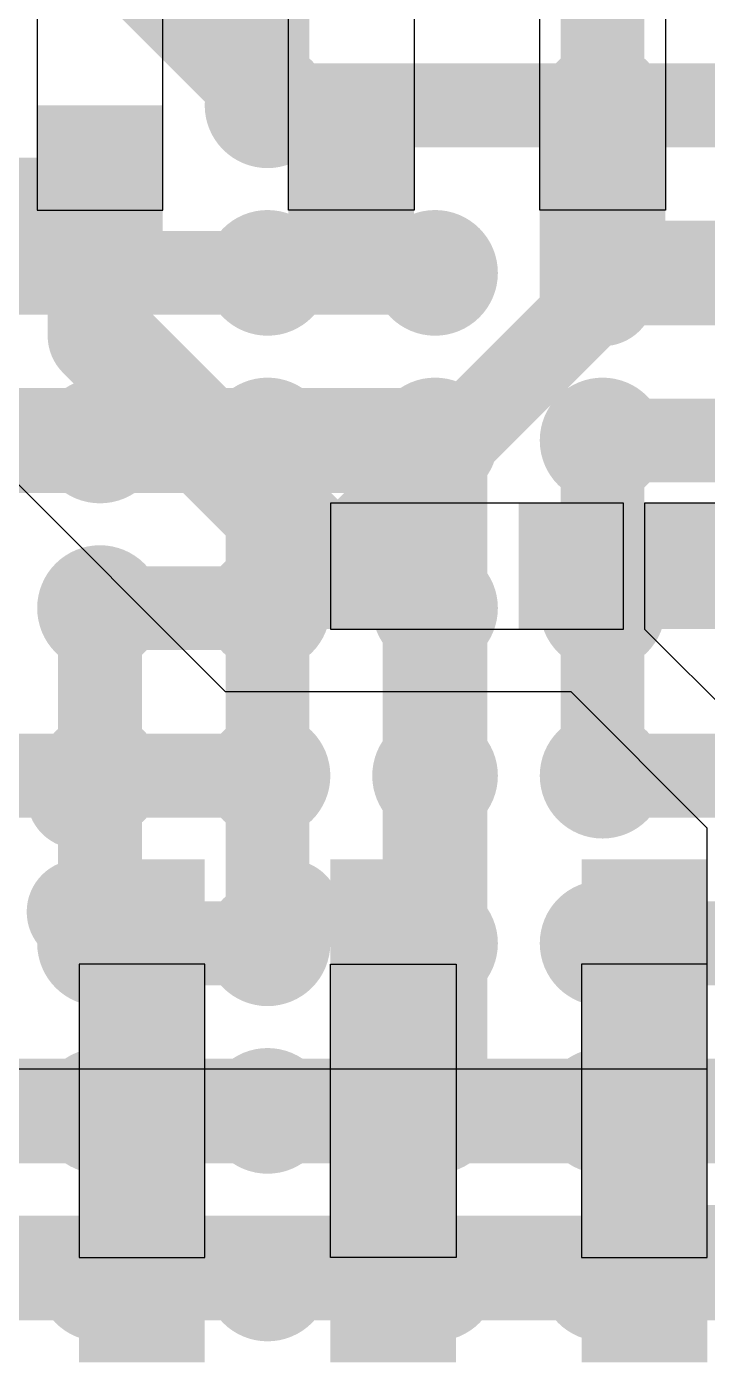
# Model space of a CAD drawing. Header units: millimetres. Extents: x 15 to 122, y 23 to 96.
# Drawn here: x 58.825 to 60.45, y 55.2 to 58.388 of the extents above; entities that cross this region are included whole.
import ezdxf

# ---------------------------------------------------------------- set-up
doc = ezdxf.new("R2010")
doc.units = ezdxf.units.MM
for name, color, linetype in [('Bottom Modules', 3, 'Continuous'), ('BottomLayer', 5, 'Continuous'), ('BottomPaste', 16, 'Continuous'), ('TopLayer', 1, 'Continuous'), ('TopPaste', 8, 'Continuous'), ('TopSolder', 216, 'Continuous')]:
    doc.layers.add(name, color=color, linetype=linetype)

msp = doc.modelspace()

# ---------------------------------------------------------------- linework, layer by layer
at = {"layer": 'Bottom Modules'}
for points in [[(59.14999854, 57.95000094), (59.14999854, 58.65000207999999), (58.84999913999999, 58.65000207999999), (58.84999913999999, 57.95000094)], [(59.75000241999999, 58.65000462), (59.75000241999999, 57.95000347999999), (59.45000302, 57.95000347999999), (59.45000302, 58.65000462)], [(60.04999927999999, 57.95000094), (60.04999927999999, 58.65000207999999), (60.34999868, 58.65000207999999), (60.34999868, 57.95000094)], [(59.54999773999999, 57.25000233999999), (59.54999773999999, 56.95000294), (60.24999887999999, 56.95000294), (60.24999887999999, 57.25000233999999)], [(58.9500091, 56.14997914), (58.9500091, 55.45000594), (59.2500085, 55.45000594), (59.2500085, 56.14997914)], [(59.5500079, 55.45000594), (59.5500079, 56.14997914), (59.85000729999999, 56.14997914), (59.85000729999999, 55.45000594)], [(60.14999907999999, 56.14999946), (60.14999907999999, 55.44999832), (60.44999848, 55.44999832), (60.44999848, 56.14999946)]]:
    msp.add_lwpolyline(points, close=True, dxfattribs=at)
at = {"layer": 'BottomLayer'}
for p, q in [((59.30000078, 56.8000007), (58.72500066, 57.37500082)), ((61.40000165999999, 57.2499998), (60.30000132, 57.2499998)), ((60.30000132, 57.2499998), (60.30000132, 56.95000039999999)), ((60.30000132, 56.95000039999999), (60.67500183999999, 56.57499988)), ((60.1250004, 56.8000007), (59.30000078, 56.8000007)), ((60.45000101999999, 56.47500007999999), (60.1250004, 56.8000007)), ((60.45000101999999, 55.89999996), (60.45000101999999, 56.47500007999999)), ((57.75000134, 55.89999996), (60.45000101999999, 55.89999996))]:
    msp.add_line(p, q, dxfattribs=at)
for points, const_width in [([(58.9374996, 58.07499942, 1), (59.06249808, 58.07499942, 1)], 0.12499848), ([(60.13750228, 58.07500195999999, 1), (60.26250075999999, 58.07500195999999, 1)], 0.12499848), ([(58.93749706, 57.95000348, 1), (59.06249553999999, 57.95000348, 1)], 0.12499848), ([(58.93749706, 57.95000348, 1), (59.06249553999999, 57.95000348, 1)], 0.12499848), ([(58.9374996, 57.95000094, 1), (59.06249808, 57.95000094, 1)], 0.12499848), ([(58.9374996, 57.95000094, 1), (59.06249808, 57.95000094, 1)], 0.12499848), ([(59.53750093999999, 57.92499972, 1), (59.66249942, 57.92499972, 1)], 0.12499848), ([(60.13749974, 57.95000094, 1), (60.26249822, 57.95000094, 1)], 0.12499848), ([(58.9374996, 57.82499738, 1), (59.06249808, 57.82499738, 1)], 0.12499848), ([(58.9374996, 57.82499738, 1), (59.06249808, 57.82499738, 1)], 0.12499848), ([(58.9374996, 57.82499738, 1), (59.06249808, 57.82499738, 1)], 0.12499848), ([(60.13750228, 57.82499992, 1), (60.26250075999999, 57.82499992, 1)], 0.12499848), ([(60.13749974, 57.75000387999999, 1), (60.26249822, 57.75000387999999, 1)], 0.12499848), ([(60.14999907999999, 57.75000387999999, 1), (60.24999888, 57.75000387999999, 1)], 0.0999998), ([(58.9374996, 57.65000154, 1), (59.06249808, 57.65000154, 1)], 0.12499848), ([(58.9374996, 57.65000154, 1), (59.06249808, 57.65000154, 1)], 0.12499848), ([(59.36250256, 57.15, 1), (59.48750104, 57.15, 1)], 0.12499848), ([(59.61250206, 57.12500132, 1), (59.73750054, 57.12500132, 1)], 0.12499848), ([(59.48749849999999, 57.10000264, 1), (59.61249698, 57.10000264, 1)], 0.12499848), ([(60.33750188, 57.10000264, 1), (60.46250036, 57.10000264, 1)], 0.12499848), ([(59.49999784, 57.10000264, 1), (59.59999764, 57.10000264, 1)], 0.0999998), ([(60.33750188, 57.07500142, 1), (60.46250036, 57.07500142, 1)], 0.12499848), ([(58.93750214, 57.0000003, 1), (59.06250061999999, 57.0000003, 1)], 0.12499848), ([(59.36250256, 56.6000011, 1), (59.48750104, 56.6000011, 1)], 0.12499848), ([(58.88750224, 56.5500012, 1), (59.01250072, 56.5500012, 1)], 0.12499848), ([(58.88750224, 56.27500048, 1), (59.01250072, 56.27500048, 1)], 0.12499848), ([(59.38750124, 56.27500048, 1), (59.51249971999999, 56.27500048, 1)], 0.12499848), ([(59.03750194, 55.57500187999999, 1), (59.16250041999999, 55.57500187999999, 1)], 0.12499848), ([(59.63750074, 55.57500187999999, 1), (59.76249922, 55.57500187999999, 1)], 0.12499848), ([(60.23750208, 55.57500187999999, 1), (60.36250055999999, 55.57500187999999, 1)], 0.12499848), ([(60.23749953999999, 55.44999832, 1), (60.36249802, 55.44999832, 1)], 0.12499848), ([(60.23749953999999, 55.44999832, 1), (60.36249802, 55.44999832, 1)], 0.12499848), ([(60.21248562, 55.4249844, 1), (60.3374841, 55.4249844, 1)], 0.12499848), ([(60.21248562, 55.4249844, 1), (60.3374841, 55.4249844, 1)], 0.12499848), ([(59.03750194, 55.32499984, 1), (59.16250041999999, 55.32499984, 1)], 0.12499848), ([(59.63750074, 55.32499984, 1), (59.76249922, 55.32499984, 1)], 0.12499848), ([(60.23750208, 55.32499984, 1), (60.36250055999999, 55.32499984, 1)], 0.12499848)]:
    msp.add_lwpolyline(points, format="xyb", close=True, dxfattribs=dict(at, const_width=const_width))
for points, const_width in [([(57.80000378, 57.95000348), (58.9999963, 57.95000348)], 0.2499995), ([(58.9999963, 57.95000348), (58.99999884, 57.95000094)], 0.2499995), ([(58.99999884, 57.82499738), (58.99999884, 57.95000094)], 0.2499995), ([(60.19999898, 57.75000387999999), (60.19999898, 57.95000094)], 0.2499995), ([(58.99999884, 57.65000154), (58.99999884, 57.82499738)], 0.2499995), ([(59.54999773999999, 57.10000264), (60.19999898, 57.75000387999999)], 0.1999996), ([(58.99999884, 57.65000154), (59.54999773999999, 57.10000264)], 0.2499995), ([(60.40000112, 57.10000264), (61.14999708, 57.10000264)], 0.2499995), ([(60.27498486, 55.4249844), (60.29999878, 55.44999832)], 0.2499995), ([(60.29999878, 55.44999832), (60.89999758, 55.44999832)], 0.2499995), ([(57.90000104, 55.4249844), (60.27498486, 55.4249844)], 0.2499995)]:
    msp.add_lwpolyline(points, dxfattribs=dict(at, const_width=const_width))
for points in [[(59.14999854, 58.20000044), (58.84999913999999, 58.20000044), (59.14999854, 57.70000143999999), (58.84999913999999, 57.70000143999999)], [(59.45000302, 57.70000398), (59.75000241999999, 57.70000398), (59.45000302, 58.20000297999999), (59.75000241999999, 58.20000297999999)], [(60.34999868, 58.20000044), (60.04999927999999, 58.20000044), (60.34999868, 57.70000143999999), (60.04999927999999, 57.70000143999999)], [(59.79999724, 56.95000294), (59.79999724, 57.25000233999999), (59.29999823999999, 56.95000294), (59.29999823999999, 57.25000233999999)], [(60.49999837999999, 56.95000294), (60.49999837999999, 57.25000233999999), (59.99999938, 56.95000294), (59.99999938, 57.25000233999999)], [(59.2500085, 56.39997863999999), (58.9500091, 56.39997863999999), (59.2500085, 55.89997964), (58.9500091, 55.89997964)], [(59.85000729999999, 56.39997863999999), (59.5500079, 56.39997863999999), (59.85000729999999, 55.89997964), (59.5500079, 55.89997964)], [(60.44999848, 56.39999896), (60.14999907999999, 56.39999896), (60.44999848, 55.89999996), (60.14999907999999, 55.89999996)], [(59.2500085, 55.70000544), (58.9500091, 55.70000544), (59.2500085, 55.20000644), (58.9500091, 55.20000644)], [(59.85000729999999, 55.70000544), (59.5500079, 55.70000544), (59.85000729999999, 55.20000644), (59.5500079, 55.20000644)], [(60.44999848, 55.69999782), (60.14999907999999, 55.69999782), (60.44999848, 55.19999882), (60.14999907999999, 55.19999882)]]:
    msp.add_solid(points, dxfattribs=at)
at = {"layer": 'BottomPaste'}
for points in [[(59.14999854, 58.20000044), (58.84999913999999, 58.20000044), (59.14999854, 57.70000143999999), (58.84999913999999, 57.70000143999999)], [(59.14999854, 58.20000044), (58.84999913999999, 58.20000044), (59.14999854, 57.70000143999999), (58.84999913999999, 57.70000143999999)], [(59.45000302, 57.70000398), (59.75000241999999, 57.70000398), (59.45000302, 58.20000297999999), (59.75000241999999, 58.20000297999999)], [(59.45000302, 57.70000398), (59.75000241999999, 57.70000398), (59.45000302, 58.20000297999999), (59.75000241999999, 58.20000297999999)], [(60.34999868, 58.20000044), (60.04999927999999, 58.20000044), (60.34999868, 57.70000143999999), (60.04999927999999, 57.70000143999999)], [(60.34999868, 58.20000044), (60.04999927999999, 58.20000044), (60.34999868, 57.70000143999999), (60.04999927999999, 57.70000143999999)], [(59.79999724, 56.95000294), (59.79999724, 57.25000233999999), (59.29999823999999, 56.95000294), (59.29999823999999, 57.25000233999999)], [(59.79999724, 56.95000294), (59.79999724, 57.25000233999999), (59.29999823999999, 56.95000294), (59.29999823999999, 57.25000233999999)], [(60.49999837999999, 56.95000294), (60.49999837999999, 57.25000233999999), (59.99999938, 56.95000294), (59.99999938, 57.25000233999999)], [(60.49999837999999, 56.95000294), (60.49999837999999, 57.25000233999999), (59.99999938, 56.95000294), (59.99999938, 57.25000233999999)], [(59.2500085, 56.39997863999999), (58.9500091, 56.39997863999999), (59.2500085, 55.89997964), (58.9500091, 55.89997964)], [(59.2500085, 56.39997863999999), (58.9500091, 56.39997863999999), (59.2500085, 55.89997964), (58.9500091, 55.89997964)], [(59.85000729999999, 56.39997863999999), (59.5500079, 56.39997863999999), (59.85000729999999, 55.89997964), (59.5500079, 55.89997964)], [(59.85000729999999, 56.39997863999999), (59.5500079, 56.39997863999999), (59.85000729999999, 55.89997964), (59.5500079, 55.89997964)], [(60.44999848, 56.39999896), (60.14999907999999, 56.39999896), (60.44999848, 55.89999996), (60.14999907999999, 55.89999996)], [(60.44999848, 56.39999896), (60.14999907999999, 56.39999896), (60.44999848, 55.89999996), (60.14999907999999, 55.89999996)], [(59.2500085, 55.70000544), (58.9500091, 55.70000544), (59.2500085, 55.20000644), (58.9500091, 55.20000644)], [(59.2500085, 55.70000544), (58.9500091, 55.70000544), (59.2500085, 55.20000644), (58.9500091, 55.20000644)], [(59.85000729999999, 55.70000544), (59.5500079, 55.70000544), (59.85000729999999, 55.20000644), (59.5500079, 55.20000644)], [(59.85000729999999, 55.70000544), (59.5500079, 55.70000544), (59.85000729999999, 55.20000644), (59.5500079, 55.20000644)], [(60.44999848, 55.69999782), (60.14999907999999, 55.69999782), (60.44999848, 55.19999882), (60.14999907999999, 55.19999882)], [(60.44999848, 55.69999782), (60.14999907999999, 55.69999782), (60.44999848, 55.19999882), (60.14999907999999, 55.19999882)]]:
    msp.add_solid(points, dxfattribs=at)
at = {"layer": 'TopLayer'}
for points, const_width in [([(59.40000058, 58.20000297999999), (59.40000058, 59.00000137999999)], 0.1999996), ([(59.00000137999999, 58.60000218), (59.40000058, 58.20000297999999)], 0.1999996), ([(60.20000151999999, 58.20000297999999), (60.20000151999999, 58.60000218)], 0.1999996), ([(59.40000058, 58.20000297999999), (60.20000151999999, 58.20000297999999)], 0.1999996), ([(60.20000151999999, 58.20000297999999), (60.60000072, 58.20000297999999)], 0.1999996), ([(60.20000151999999, 57.80000124), (60.60000072, 57.80000124)], 0.2499995), ([(58.59999964, 57.80000124), (59.00000137999999, 57.80000124)], 0.1999996), ([(59.00000137999999, 57.80000124), (59.40000058, 57.80000124)], 0.1999996), ([(59.40000058, 57.80000124), (59.79999977999999, 57.80000124)], 0.1999996), ([(58.59999964, 57.40000204), (59.00000137999999, 57.40000204)], 0.2499995), ([(59.00000137999999, 57.40000204), (59.40000058, 57.40000204)], 0.2499995), ([(59.40000058, 57.40000204), (59.79999977999999, 57.40000204)], 0.2499995), ([(59.79999977999999, 57.00000283999999), (59.79999977999999, 57.40000204)], 0.2499995), ([(60.20000151999999, 57.40000204), (60.60000072, 57.40000204)], 0.1999996), ([(60.20000151999999, 57.00000283999999), (60.20000151999999, 57.40000204)], 0.1999996), ([(59.79999977999999, 56.60000364), (59.79999977999999, 57.00000283999999)], 0.2499995), ([(59.00000137999999, 57.00000283999999), (59.40000058, 57.00000283999999)], 0.1999996), ([(59.00000137999999, 56.60000364), (59.00000137999999, 57.00000283999999)], 0.1999996), ([(59.40000058, 56.60000364), (59.40000058, 57.00000283999999)], 0.1999996), ([(60.20000151999999, 56.60000364), (60.20000151999999, 57.00000283999999)], 0.1999996), ([(59.79999977999999, 56.22500058), (59.79999977999999, 56.60000364)], 0.2499995), ([(58.59999964, 56.60000364), (59.00000137999999, 56.60000364)], 0.1999996), ([(59.00000137999999, 56.60000364), (59.40000058, 56.60000364)], 0.1999996), ([(59.00000137999999, 56.2000019), (59.00000137999999, 56.60000364)], 0.1999996), ([(59.40000058, 56.2000019), (59.40000058, 56.60000364)], 0.1999996), ([(60.20000151999999, 56.60000364), (60.60000072, 56.60000364)], 0.1999996), ([(59.79999977999999, 56.2000019), (59.79999977999999, 56.22500058)], 0.2499995), ([(59.79999977999999, 55.8000027), (59.79999977999999, 56.2000019)], 0.2499995), ([(59.00000137999999, 56.2000019), (59.40000058, 56.2000019)], 0.1999996), ([(60.20000151999999, 56.2000019), (60.60000072, 56.2000019)], 0.1999996), ([(58.59999964, 55.8000027), (59.00000137999999, 55.8000027)], 0.2499995), ([(59.00000137999999, 55.8000027), (59.40000058, 55.8000027)], 0.2499995), ([(59.40000058, 55.80000016), (59.40000058, 55.8000027)], 0.2499995), ([(59.40000058, 55.8000027), (59.79999977999999, 55.8000027)], 0.2499995), ([(59.79999977999999, 55.8000027), (60.20000151999999, 55.8000027)], 0.2499995), ([(60.20000151999999, 55.8000027), (60.60000072, 55.8000027)], 0.2499995), ([(59.00000137999999, 55.4000035), (59.40000058, 55.4000035)], 0.1999996), ([(59.40000058, 55.4000035), (59.79999977999999, 55.4000035)], 0.1999996), ([(59.79999977999999, 55.4000035), (60.20000151999999, 55.4000035)], 0.1999996), ([(60.20000151999999, 55.4000035), (60.60000072, 55.4000035)], 0.1999996)]:
    msp.add_lwpolyline(points, dxfattribs=dict(at, const_width=const_width))
for points, const_width in [([(59.325002, 58.20000297999999, 1), (59.47499916, 58.20000297999999, 1)], 0.1499997), ([(60.12500293999999, 58.20000297999999, 1), (60.2750001, 58.20000297999999, 1)], 0.1499997), ([(59.33750134, 58.20000552, 1), (59.46249982, 58.20000552, 1)], 0.12499848), ([(59.35000067999999, 58.20000297999999, 1), (59.45000048, 58.20000297999999, 1)], 0.0999998), ([(59.35000067999999, 58.20000297999999, 1), (59.45000048, 58.20000297999999, 1)], 0.0999998), ([(59.35000067999999, 58.20000297999999, 1), (59.45000048, 58.20000297999999, 1)], 0.0999998), ([(60.13750228, 58.20000552, 1), (60.26250075999999, 58.20000552, 1)], 0.12499848), ([(60.15000162, 58.20000297999999, 1), (60.25000142, 58.20000297999999, 1)], 0.0999998), ([(60.15000162, 58.20000297999999, 1), (60.25000142, 58.20000297999999, 1)], 0.0999998), ([(60.15000162, 58.20000297999999, 1), (60.25000142, 58.20000297999999, 1)], 0.0999998), ([(58.92500279999999, 57.80000124, 1), (59.07499996, 57.80000124, 1)], 0.1499997), ([(59.325002, 57.80000124, 1), (59.47499916, 57.80000124, 1)], 0.1499997), ([(59.72500119999999, 57.80000124, 1), (59.87499836, 57.80000124, 1)], 0.1499997), ([(60.12500293999999, 57.80000124, 1), (60.2750001, 57.80000124, 1)], 0.1499997), ([(58.93750214, 57.80000124, 1), (59.06250061999999, 57.80000124, 1)], 0.12499848), ([(59.73750054, 57.80000124, 1), (59.86249901999999, 57.80000124, 1)], 0.12499848), ([(60.13750228, 57.80000124, 1), (60.26250075999999, 57.80000124, 1)], 0.12499848), ([(60.13750228, 57.80000124, 1), (60.26250075999999, 57.80000124, 1)], 0.12499848), ([(58.95000148, 57.80000124, 1), (59.05000128, 57.80000124, 1)], 0.0999998), ([(58.95000148, 57.80000124, 1), (59.05000128, 57.80000124, 1)], 0.0999998), ([(59.35000067999999, 57.80000124, 1), (59.45000048, 57.80000124, 1)], 0.0999998), ([(59.35000067999999, 57.80000124, 1), (59.45000048, 57.80000124, 1)], 0.0999998), ([(59.74999988, 57.80000124, 1), (59.84999968, 57.80000124, 1)], 0.0999998), ([(58.92500279999999, 57.40000204, 1), (59.07499996, 57.40000204, 1)], 0.1499997), ([(59.325002, 57.40000204, 1), (59.47499916, 57.40000204, 1)], 0.1499997), ([(59.72500119999999, 57.40000204, 1), (59.87499836, 57.40000204, 1)], 0.1499997), ([(60.12500293999999, 57.40000204, 1), (60.2750001, 57.40000204, 1)], 0.1499997), ([(58.93750214, 57.40000204, 1), (59.06250061999999, 57.40000204, 1)], 0.12499848), ([(58.93750214, 57.40000204, 1), (59.06250061999999, 57.40000204, 1)], 0.12499848), ([(58.93750214, 57.40000204, 1), (59.06250061999999, 57.40000204, 1)], 0.12499848), ([(59.33750134, 57.40000204, 1), (59.46249982, 57.40000204, 1)], 0.12499848), ([(59.33750134, 57.40000204, 1), (59.46249982, 57.40000204, 1)], 0.12499848), ([(59.33750134, 57.40000204, 1), (59.46249982, 57.40000204, 1)], 0.12499848), ([(59.73750054, 57.40000204, 1), (59.86249901999999, 57.40000204, 1)], 0.12499848), ([(59.73750054, 57.40000204, 1), (59.86249901999999, 57.40000204, 1)], 0.12499848), ([(59.73750054, 57.40000204, 1), (59.86249901999999, 57.40000204, 1)], 0.12499848), ([(60.15000162, 57.40000204, 1), (60.25000142, 57.40000204, 1)], 0.0999998), ([(60.15000162, 57.40000204, 1), (60.25000142, 57.40000204, 1)], 0.0999998), ([(58.92500279999999, 57.00000283999999, 1), (59.07499996, 57.00000283999999, 1)], 0.1499997), ([(58.93750214, 57.00000283999999, 1), (59.06250061999999, 57.00000283999999, 1)], 0.12499848), ([(59.325002, 57.00000283999999, 1), (59.47499916, 57.00000283999999, 1)], 0.1499997), ([(59.33750134, 57.00000283999999, 1), (59.46249982, 57.00000283999999, 1)], 0.12499848), ([(59.72500119999999, 57.00000283999999, 1), (59.87499836, 57.00000283999999, 1)], 0.1499997), ([(59.73750054, 57.00000283999999, 1), (59.86249901999999, 57.00000283999999, 1)], 0.12499848), ([(59.73750054, 57.00000283999999, 1), (59.86249901999999, 57.00000283999999, 1)], 0.12499848), ([(59.73750054, 57.00000283999999, 1), (59.86249901999999, 57.00000283999999, 1)], 0.12499848), ([(60.12500293999999, 57.00000283999999, 1), (60.2750001, 57.00000283999999, 1)], 0.1499997), ([(58.95000148, 57.00000283999999, 1), (59.05000128, 57.00000283999999, 1)], 0.0999998), ([(58.95000148, 57.00000283999999, 1), (59.05000128, 57.00000283999999, 1)], 0.0999998), ([(59.35000067999999, 57.00000283999999, 1), (59.45000048, 57.00000283999999, 1)], 0.0999998), ([(59.35000067999999, 57.00000283999999, 1), (59.45000048, 57.00000283999999, 1)], 0.0999998), ([(60.15000162, 57.00000283999999, 1), (60.25000142, 57.00000283999999, 1)], 0.0999998), ([(60.15000162, 57.00000283999999, 1), (60.25000142, 57.00000283999999, 1)], 0.0999998), ([(58.92500279999999, 56.60000364, 1), (59.07499996, 56.60000364, 1)], 0.1499997), ([(59.325002, 56.60000364, 1), (59.47499916, 56.60000364, 1)], 0.1499997), ([(59.72500119999999, 56.60000364, 1), (59.87499836, 56.60000364, 1)], 0.1499997), ([(60.12500293999999, 56.60000364, 1), (60.2750001, 56.60000364, 1)], 0.1499997), ([(58.93750214, 56.6000011, 1), (59.06250061999999, 56.6000011, 1)], 0.12499848), ([(59.33750134, 56.60000364, 1), (59.46249982, 56.60000364, 1)], 0.12499848), ([(59.73750054, 56.60000364, 1), (59.86249901999999, 56.60000364, 1)], 0.12499848), ([(59.73750054, 56.60000364, 1), (59.86249901999999, 56.60000364, 1)], 0.12499848), ([(59.73750054, 56.60000364, 1), (59.86249901999999, 56.60000364, 1)], 0.12499848), ([(58.95000148, 56.60000364, 1), (59.05000128, 56.60000364, 1)], 0.0999998), ([(58.95000148, 56.60000364, 1), (59.05000128, 56.60000364, 1)], 0.0999998), ([(58.95000148, 56.60000364, 1), (59.05000128, 56.60000364, 1)], 0.0999998), ([(58.95000148, 56.60000364, 1), (59.05000128, 56.60000364, 1)], 0.0999998), ([(59.35000067999999, 56.60000364, 1), (59.45000048, 56.60000364, 1)], 0.0999998), ([(59.35000067999999, 56.60000364, 1), (59.45000048, 56.60000364, 1)], 0.0999998), ([(59.35000067999999, 56.60000364, 1), (59.45000048, 56.60000364, 1)], 0.0999998), ([(60.15000162, 56.60000364, 1), (60.25000142, 56.60000364, 1)], 0.0999998), ([(60.15000162, 56.60000364, 1), (60.25000142, 56.60000364, 1)], 0.0999998), ([(58.92500279999999, 56.2000019, 1), (59.07499996, 56.2000019, 1)], 0.1499997), ([(59.325002, 56.2000019, 1), (59.47499916, 56.2000019, 1)], 0.1499997), ([(59.33750134, 56.2000019, 1), (59.46249982, 56.2000019, 1)], 0.12499848), ([(59.72500119999999, 56.2000019, 1), (59.87499836, 56.2000019, 1)], 0.1499997), ([(59.73750054, 56.22500058, 1), (59.86249901999999, 56.22500058, 1)], 0.12499848), ([(59.73750054, 56.22500058, 1), (59.86249901999999, 56.22500058, 1)], 0.12499848), ([(59.73750054, 56.22500058, 1), (59.86249901999999, 56.22500058, 1)], 0.12499848), ([(59.73750054, 56.2000019, 1), (59.86249901999999, 56.2000019, 1)], 0.12499848), ([(59.73750054, 56.2000019, 1), (59.86249901999999, 56.2000019, 1)], 0.12499848), ([(60.12500293999999, 56.2000019, 1), (60.2750001, 56.2000019, 1)], 0.1499997), ([(58.95000148, 56.2000019, 1), (59.05000128, 56.2000019, 1)], 0.0999998), ([(58.95000148, 56.2000019, 1), (59.05000128, 56.2000019, 1)], 0.0999998), ([(59.35000067999999, 56.2000019, 1), (59.45000048, 56.2000019, 1)], 0.0999998), ([(59.35000067999999, 56.2000019, 1), (59.45000048, 56.2000019, 1)], 0.0999998), ([(60.15000162, 56.2000019, 1), (60.25000142, 56.2000019, 1)], 0.0999998), ([(58.92500279999999, 55.8000027, 1), (59.07499996, 55.8000027, 1)], 0.1499997), ([(59.325002, 55.8000027, 1), (59.47499916, 55.8000027, 1)], 0.1499997), ([(59.72500119999999, 55.8000027, 1), (59.87499836, 55.8000027, 1)], 0.1499997), ([(60.12500293999999, 55.8000027, 1), (60.2750001, 55.8000027, 1)], 0.1499997), ([(58.93750214, 55.8000027, 1), (59.06250061999999, 55.8000027, 1)], 0.12499848), ([(58.93750214, 55.8000027, 1), (59.06250061999999, 55.8000027, 1)], 0.12499848), ([(58.93750214, 55.8000027, 1), (59.06250061999999, 55.8000027, 1)], 0.12499848), ([(59.33750134, 55.8000027, 1), (59.46249982, 55.8000027, 1)], 0.12499848), ([(59.33750134, 55.8000027, 1), (59.46249982, 55.8000027, 1)], 0.12499848), ([(59.33750134, 55.8000027, 1), (59.46249982, 55.8000027, 1)], 0.12499848), ([(59.33750134, 55.80000016, 1), (59.46249982, 55.80000016, 1)], 0.12499848), ([(59.33750134, 55.80000016, 1), (59.46249982, 55.80000016, 1)], 0.12499848), ([(59.73750054, 55.8000027, 1), (59.86249901999999, 55.8000027, 1)], 0.12499848), ([(59.73750054, 55.8000027, 1), (59.86249901999999, 55.8000027, 1)], 0.12499848), ([(59.73750054, 55.8000027, 1), (59.86249901999999, 55.8000027, 1)], 0.12499848), ([(59.73750054, 55.80000016, 1), (59.86249901999999, 55.80000016, 1)], 0.12499848), ([(60.13750228, 55.8000027, 1), (60.26250075999999, 55.8000027, 1)], 0.12499848), ([(60.13750228, 55.8000027, 1), (60.26250075999999, 55.8000027, 1)], 0.12499848), ([(60.13750228, 55.80000016, 1), (60.26250075999999, 55.80000016, 1)], 0.12499848), ([(58.92500279999999, 55.4000035, 1), (59.07499996, 55.4000035, 1)], 0.1499997), ([(59.325002, 55.4000035, 1), (59.47499916, 55.4000035, 1)], 0.1499997), ([(59.72500119999999, 55.4000035, 1), (59.87499836, 55.4000035, 1)], 0.1499997), ([(60.12500293999999, 55.4000035, 1), (60.2750001, 55.4000035, 1)], 0.1499997), ([(58.95000148, 55.4000035, 1), (59.05000128, 55.4000035, 1)], 0.0999998), ([(59.33750134, 55.4000035, 1), (59.46249982, 55.4000035, 1)], 0.12499848), ([(59.35000067999999, 55.4000035, 1), (59.45000048, 55.4000035, 1)], 0.0999998), ([(59.35000067999999, 55.4000035, 1), (59.45000048, 55.4000035, 1)], 0.0999998), ([(59.74999988, 55.4000035, 1), (59.84999968, 55.4000035, 1)], 0.0999998), ([(59.74999988, 55.4000035, 1), (59.84999968, 55.4000035, 1)], 0.0999998), ([(60.13750228, 55.4000035, 1), (60.26250075999999, 55.4000035, 1)], 0.12499848), ([(60.15000162, 55.4000035, 1), (60.25000142, 55.4000035, 1)], 0.0999998), ([(60.15000162, 55.4000035, 1), (60.25000142, 55.4000035, 1)], 0.0999998)]:
    msp.add_lwpolyline(points, format="xyb", close=True, dxfattribs=dict(at, const_width=const_width))
at = {"layer": 'TopPaste', "const_width": 0.1499997}
for points in [[(59.325002, 58.20000297999999, 1), (59.47499916, 58.20000297999999, 1)], [(59.325002, 58.20000297999999, 1), (59.47499916, 58.20000297999999, 1)], [(60.12500293999999, 58.20000297999999, 1), (60.2750001, 58.20000297999999, 1)], [(60.12500293999999, 58.20000297999999, 1), (60.2750001, 58.20000297999999, 1)], [(58.92500279999999, 57.80000124, 1), (59.07499996, 57.80000124, 1)], [(58.92500279999999, 57.80000124, 1), (59.07499996, 57.80000124, 1)], [(59.325002, 57.80000124, 1), (59.47499916, 57.80000124, 1)], [(59.325002, 57.80000124, 1), (59.47499916, 57.80000124, 1)], [(59.72500119999999, 57.80000124, 1), (59.87499836, 57.80000124, 1)], [(59.72500119999999, 57.80000124, 1), (59.87499836, 57.80000124, 1)], [(60.12500293999999, 57.80000124, 1), (60.2750001, 57.80000124, 1)], [(60.12500293999999, 57.80000124, 1), (60.2750001, 57.80000124, 1)], [(58.92500279999999, 57.40000204, 1), (59.07499996, 57.40000204, 1)], [(58.92500279999999, 57.40000204, 1), (59.07499996, 57.40000204, 1)], [(59.325002, 57.40000204, 1), (59.47499916, 57.40000204, 1)], [(59.325002, 57.40000204, 1), (59.47499916, 57.40000204, 1)], [(59.72500119999999, 57.40000204, 1), (59.87499836, 57.40000204, 1)], [(59.72500119999999, 57.40000204, 1), (59.87499836, 57.40000204, 1)], [(60.12500293999999, 57.40000204, 1), (60.2750001, 57.40000204, 1)], [(60.12500293999999, 57.40000204, 1), (60.2750001, 57.40000204, 1)], [(58.92500279999999, 57.00000283999999, 1), (59.07499996, 57.00000283999999, 1)], [(58.92500279999999, 57.00000283999999, 1), (59.07499996, 57.00000283999999, 1)], [(59.325002, 57.00000283999999, 1), (59.47499916, 57.00000283999999, 1)], [(59.325002, 57.00000283999999, 1), (59.47499916, 57.00000283999999, 1)], [(59.72500119999999, 57.00000283999999, 1), (59.87499836, 57.00000283999999, 1)], [(59.72500119999999, 57.00000283999999, 1), (59.87499836, 57.00000283999999, 1)], [(60.12500293999999, 57.00000283999999, 1), (60.2750001, 57.00000283999999, 1)], [(60.12500293999999, 57.00000283999999, 1), (60.2750001, 57.00000283999999, 1)], [(58.92500279999999, 56.60000364, 1), (59.07499996, 56.60000364, 1)], [(58.92500279999999, 56.60000364, 1), (59.07499996, 56.60000364, 1)], [(59.325002, 56.60000364, 1), (59.47499916, 56.60000364, 1)], [(59.325002, 56.60000364, 1), (59.47499916, 56.60000364, 1)], [(59.72500119999999, 56.60000364, 1), (59.87499836, 56.60000364, 1)], [(59.72500119999999, 56.60000364, 1), (59.87499836, 56.60000364, 1)], [(60.12500293999999, 56.60000364, 1), (60.2750001, 56.60000364, 1)], [(60.12500293999999, 56.60000364, 1), (60.2750001, 56.60000364, 1)], [(58.92500279999999, 56.2000019, 1), (59.07499996, 56.2000019, 1)], [(58.92500279999999, 56.2000019, 1), (59.07499996, 56.2000019, 1)], [(59.325002, 56.2000019, 1), (59.47499916, 56.2000019, 1)], [(59.325002, 56.2000019, 1), (59.47499916, 56.2000019, 1)], [(59.72500119999999, 56.2000019, 1), (59.87499836, 56.2000019, 1)], [(59.72500119999999, 56.2000019, 1), (59.87499836, 56.2000019, 1)], [(60.12500293999999, 56.2000019, 1), (60.2750001, 56.2000019, 1)], [(60.12500293999999, 56.2000019, 1), (60.2750001, 56.2000019, 1)], [(58.92500279999999, 55.8000027, 1), (59.07499996, 55.8000027, 1)], [(58.92500279999999, 55.8000027, 1), (59.07499996, 55.8000027, 1)], [(59.325002, 55.8000027, 1), (59.47499916, 55.8000027, 1)], [(59.325002, 55.8000027, 1), (59.47499916, 55.8000027, 1)], [(59.72500119999999, 55.8000027, 1), (59.87499836, 55.8000027, 1)], [(59.72500119999999, 55.8000027, 1), (59.87499836, 55.8000027, 1)], [(60.12500293999999, 55.8000027, 1), (60.2750001, 55.8000027, 1)], [(60.12500293999999, 55.8000027, 1), (60.2750001, 55.8000027, 1)], [(58.92500279999999, 55.4000035, 1), (59.07499996, 55.4000035, 1)], [(58.92500279999999, 55.4000035, 1), (59.07499996, 55.4000035, 1)], [(59.325002, 55.4000035, 1), (59.47499916, 55.4000035, 1)], [(59.325002, 55.4000035, 1), (59.47499916, 55.4000035, 1)], [(59.72500119999999, 55.4000035, 1), (59.87499836, 55.4000035, 1)], [(59.72500119999999, 55.4000035, 1), (59.87499836, 55.4000035, 1)], [(60.12500293999999, 55.4000035, 1), (60.2750001, 55.4000035, 1)], [(60.12500293999999, 55.4000035, 1), (60.2750001, 55.4000035, 1)]]:
    msp.add_lwpolyline(points, format="xyb", close=True, dxfattribs=at)
at = {"layer": 'TopSolder', "const_width": 0.10999978}
for points in [[(59.34500196, 58.20000297999999, 1), (59.4549992, 58.20000297999999, 1)], [(59.34500196, 58.20000297999999, 1), (59.4549992, 58.20000297999999, 1)], [(60.14500289999999, 58.20000297999999, 1), (60.25500014, 58.20000297999999, 1)], [(60.14500289999999, 58.20000297999999, 1), (60.25500014, 58.20000297999999, 1)], [(58.94500275999999, 57.80000124, 1), (59.055, 57.80000124, 1)], [(58.94500275999999, 57.80000124, 1), (59.055, 57.80000124, 1)], [(59.34500196, 57.80000124, 1), (59.4549992, 57.80000124, 1)], [(59.34500196, 57.80000124, 1), (59.4549992, 57.80000124, 1)], [(59.74500115999999, 57.80000124, 1), (59.8549984, 57.80000124, 1)], [(59.74500115999999, 57.80000124, 1), (59.8549984, 57.80000124, 1)], [(60.14500289999999, 57.80000124, 1), (60.25500014, 57.80000124, 1)], [(60.14500289999999, 57.80000124, 1), (60.25500014, 57.80000124, 1)], [(58.94500275999999, 57.40000204, 1), (59.055, 57.40000204, 1)], [(58.94500275999999, 57.40000204, 1), (59.055, 57.40000204, 1)], [(59.34500196, 57.40000204, 1), (59.4549992, 57.40000204, 1)], [(59.34500196, 57.40000204, 1), (59.4549992, 57.40000204, 1)], [(59.74500115999999, 57.40000204, 1), (59.8549984, 57.40000204, 1)], [(59.74500115999999, 57.40000204, 1), (59.8549984, 57.40000204, 1)], [(60.14500289999999, 57.40000204, 1), (60.25500014, 57.40000204, 1)], [(60.14500289999999, 57.40000204, 1), (60.25500014, 57.40000204, 1)], [(58.94500275999999, 57.00000283999999, 1), (59.055, 57.00000283999999, 1)], [(58.94500275999999, 57.00000283999999, 1), (59.055, 57.00000283999999, 1)], [(59.34500196, 57.00000283999999, 1), (59.4549992, 57.00000283999999, 1)], [(59.34500196, 57.00000283999999, 1), (59.4549992, 57.00000283999999, 1)], [(59.74500115999999, 57.00000283999999, 1), (59.8549984, 57.00000283999999, 1)], [(59.74500115999999, 57.00000283999999, 1), (59.8549984, 57.00000283999999, 1)], [(60.14500289999999, 57.00000283999999, 1), (60.25500014, 57.00000283999999, 1)], [(60.14500289999999, 57.00000283999999, 1), (60.25500014, 57.00000283999999, 1)], [(58.94500275999999, 56.60000364, 1), (59.055, 56.60000364, 1)], [(58.94500275999999, 56.60000364, 1), (59.055, 56.60000364, 1)], [(59.34500196, 56.60000364, 1), (59.4549992, 56.60000364, 1)], [(59.34500196, 56.60000364, 1), (59.4549992, 56.60000364, 1)], [(59.74500115999999, 56.60000364, 1), (59.8549984, 56.60000364, 1)], [(59.74500115999999, 56.60000364, 1), (59.8549984, 56.60000364, 1)], [(60.14500289999999, 56.60000364, 1), (60.25500014, 56.60000364, 1)], [(60.14500289999999, 56.60000364, 1), (60.25500014, 56.60000364, 1)], [(58.94500275999999, 56.2000019, 1), (59.055, 56.2000019, 1)], [(58.94500275999999, 56.2000019, 1), (59.055, 56.2000019, 1)], [(59.34500196, 56.2000019, 1), (59.4549992, 56.2000019, 1)], [(59.34500196, 56.2000019, 1), (59.4549992, 56.2000019, 1)], [(59.74500115999999, 56.2000019, 1), (59.8549984, 56.2000019, 1)], [(59.74500115999999, 56.2000019, 1), (59.8549984, 56.2000019, 1)], [(60.14500289999999, 56.2000019, 1), (60.25500014, 56.2000019, 1)], [(60.14500289999999, 56.2000019, 1), (60.25500014, 56.2000019, 1)], [(58.94500275999999, 55.8000027, 1), (59.055, 55.8000027, 1)], [(58.94500275999999, 55.8000027, 1), (59.055, 55.8000027, 1)], [(59.34500196, 55.8000027, 1), (59.4549992, 55.8000027, 1)], [(59.34500196, 55.8000027, 1), (59.4549992, 55.8000027, 1)], [(59.74500115999999, 55.8000027, 1), (59.8549984, 55.8000027, 1)], [(59.74500115999999, 55.8000027, 1), (59.8549984, 55.8000027, 1)], [(60.14500289999999, 55.8000027, 1), (60.25500014, 55.8000027, 1)], [(60.14500289999999, 55.8000027, 1), (60.25500014, 55.8000027, 1)], [(58.94500275999999, 55.4000035, 1), (59.055, 55.4000035, 1)], [(58.94500275999999, 55.4000035, 1), (59.055, 55.4000035, 1)], [(59.34500196, 55.4000035, 1), (59.4549992, 55.4000035, 1)], [(59.34500196, 55.4000035, 1), (59.4549992, 55.4000035, 1)], [(59.74500115999999, 55.4000035, 1), (59.8549984, 55.4000035, 1)], [(59.74500115999999, 55.4000035, 1), (59.8549984, 55.4000035, 1)], [(60.14500289999999, 55.4000035, 1), (60.25500014, 55.4000035, 1)], [(60.14500289999999, 55.4000035, 1), (60.25500014, 55.4000035, 1)]]:
    msp.add_lwpolyline(points, format="xyb", close=True, dxfattribs=at)

doc.saveas('drawing.dxf')
